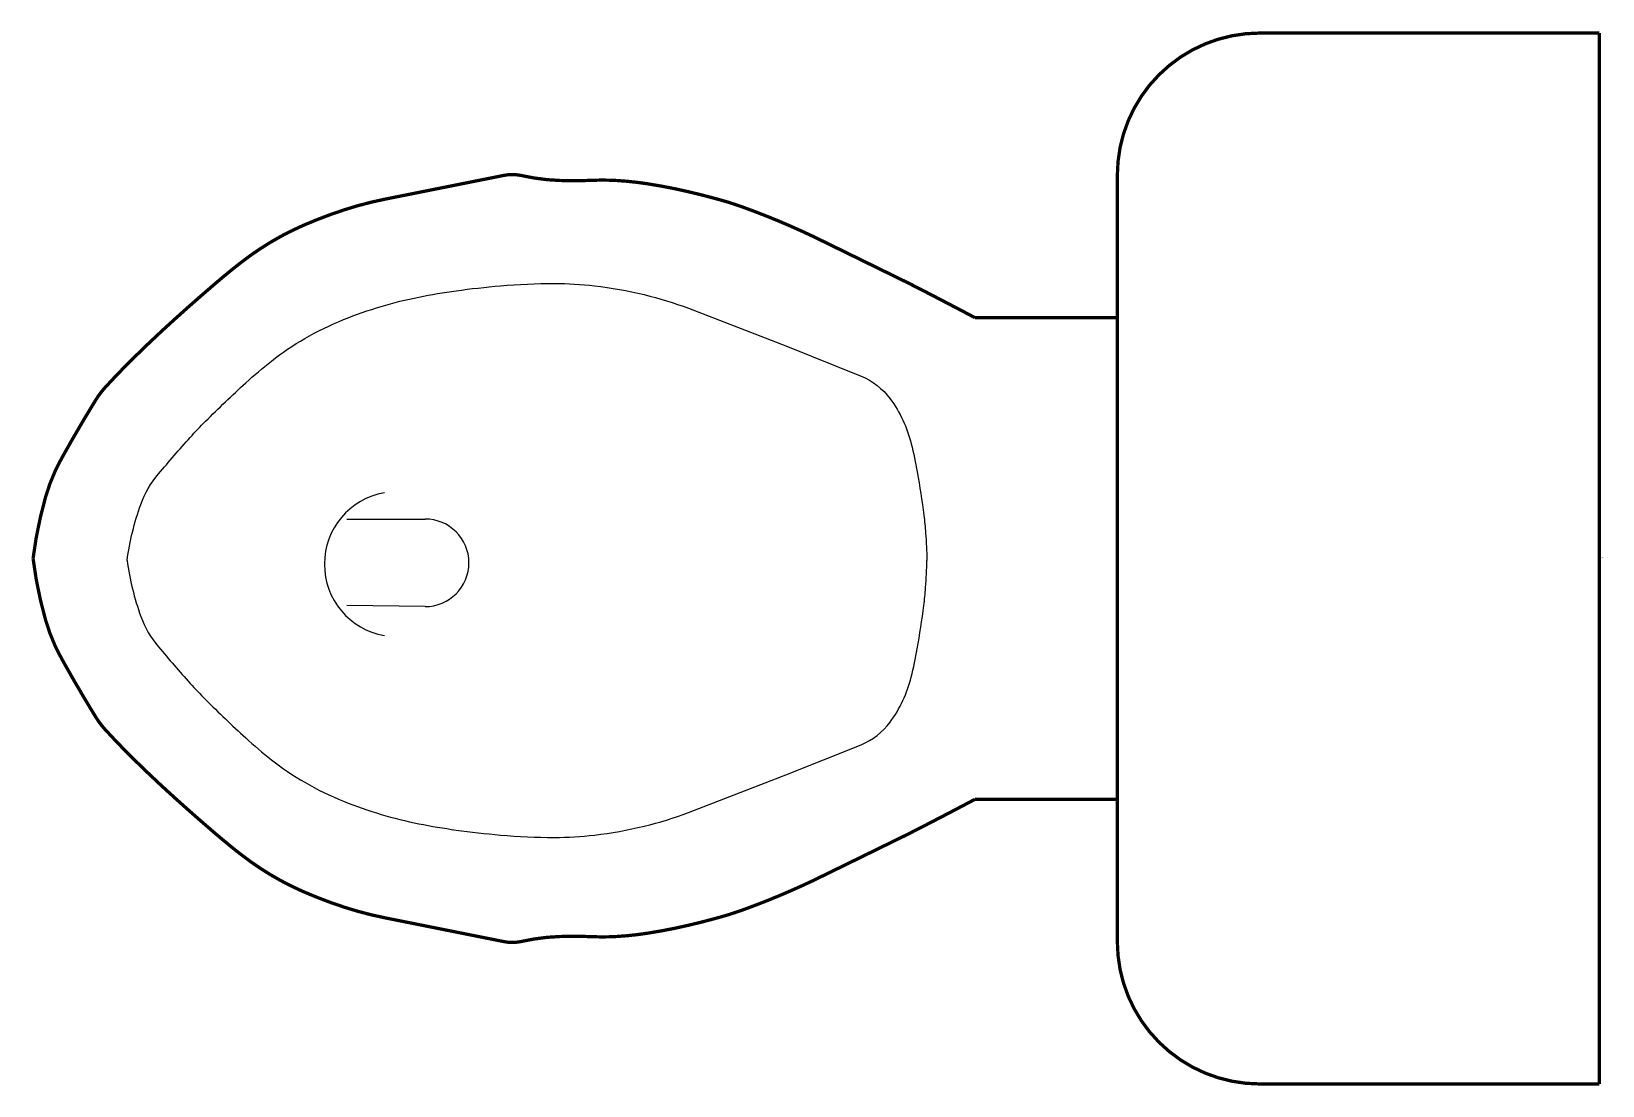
# Model space of a CAD drawing. Extents: x 10880 to 11597, y 11542 to 12024.
import ezdxf

# ---------------------------------------------------------------- set-up
doc = ezdxf.new("R2010")
doc.units = 0
doc.header["$MEASUREMENT"] = 0
doc.layers.get('0').update_dxf_attribs({"linetype": 'CONTINUOUS'})

msp = doc.modelspace()

# ---------------------------------------------------------------- linework, layer by layer
at = {"color": 2}
for p, q in [((11023.59276733372, 11800.92927658591), (11023.59276733372, 11800.92927658591)), ((11023.59276733372, 11800.92927658591), (11059.37418982493, 11800.92927658591)), ((11059.37418982493, 11760.92927658591), (11023.59276733372, 11761.40358488631))]:
    msp.add_line(p, q, dxfattribs=at)
at = {"color": 4, "const_width": 1.5}
for points in [[(11440.3863976712, 12022.90316567443, 0.4142135623730953), (11375.3863976712, 11957.90316567443, 0.4142135623730953)], [(10880.3863976712, 11782.90316567443, -0.03793228542203739), (10886.08343004138, 11810.93851136695, -0.0575015186351703), (10893.29249658817, 11828.41759854064, -0.01112825143814725), (10908.93860506564, 11855.22461735356, -0.04741945171640268), (10913.32909509615, 11861.05623789865, -0.01355745767895729), (10926.65012725143, 11874.87057679326, -0.0104221318672387), (10944.81874306262, 11891.98808602417, -0.006491854836887989), (10963.5081388526, 11908.43929757023, -0.01098586009096419), (10974.88611691332, 11917.76961674641, -0.03111779605341533), (10988.82773632484, 11927.36195064568, -0.03182138572801523), (11003.53121664827, 11934.95730389457, -0.025304160132355), (11022.92834124429, 11942.31597076695, -0.02849274893019651), (11040.75986543271, 11946.96472993362), (11075.11901380816, 11953.85178227522), (11095.38639767121, 11957.90316567443, -0.1049169195177253), (11103.4484991093, 11957.79766383403, 0.04751214253075738), (11120.95616381957, 11955.5585735077, 0.018858678016476), (11135.7099897054, 11955.63919333474, -0.02525118037431724), (11146.73176314553, 11955.5585735077, -0.02436053247969863), (11161.14337281366, 11954.01765230237, -0.01872713145951252), (11179.64368522775, 11950.40825610442, -0.01108372027436715), (11194.70196762998, 11946.52640751006, -0.01766370794426825), (11203.99701043795, 11943.55114746865, -0.01255343596411034), (11220.49568067302, 11937.14784304152, -0.01234058329568582), (11236.93388469764, 11929.80698649129), (11275.58480759784, 11910.88256440481, -0.005053949829273059), (11287.36766482027, 11904.94534450751, -0.002566805511121111), (11310.3863976712, 11892.90316567443)], [(10880.3863976712, 11782.90316567443, 0.03793228542203739), (10886.08343004138, 11754.8678199819, 0.0575015186351703), (10893.29249658817, 11737.38873280821, 0.01112825143814725), (10908.93860506564, 11710.58171399529, 0.04741945171640268), (10913.32909509615, 11704.75009345021, 0.01355745767895729), (10926.65012725143, 11690.93575455559, 0.0104221318672387), (10944.81874306262, 11673.81824532468, 0.006491854836887989), (10963.5081388526, 11657.36703377862, 0.01098586009096419), (10974.88611691332, 11648.03671460244, 0.03111779605341533), (10988.82773632484, 11638.44438070318, 0.03182138572801523), (11003.53121664827, 11630.84902745428, 0.025304160132355), (11022.92834124429, 11623.4903605819, 0.02849274893019651), (11040.75986543271, 11618.84160141523), (11075.11901380816, 11611.95454907364), (11095.38639767121, 11607.90316567443, 0.1049169195177253), (11103.4484991093, 11608.00866751482, -0.04751214253075738), (11120.95616381957, 11610.24775784115, -0.018858678016476), (11135.7099897054, 11610.16713801411, 0.02525118037431724), (11146.73176314553, 11610.24775784115, 0.02436053247969863), (11161.14337281366, 11611.78867904648, 0.01872713145951252), (11179.64368522775, 11615.39807524443, 0.01108372027436715), (11194.70196762998, 11619.27992383879, 0.01766370794426825), (11203.99701043795, 11622.2551838802, 0.01255343596411034), (11220.49568067302, 11628.65848830734, 0.01234058329568582), (11236.93388469764, 11635.99934485756), (11275.58480759784, 11654.92376694404, 0.005053949829273059), (11287.36766482027, 11660.86098684134, 0.002566805511121111), (11310.3863976712, 11672.90316567443)], [(11375.3863976712, 11607.90316567443, 0.4142135623730948), (11440.3863976712, 11542.90316567443, 0.4142135623730948)]]:
    msp.add_lwpolyline(points, format="xyb", dxfattribs=at)
for points in [[(11595.3863976712, 12022.90316567443), (11440.3863976712, 12022.90316567443)], [(11595.3863976712, 11542.90316567443), (11595.3863976712, 12022.90316567443)], [(11375.3863976712, 11957.90316567443), (11375.3863976712, 11607.90316567443)], [(11375.3863976712, 11892.90316567443), (11310.3863976712, 11892.90316567443)], [(11310.3863976712, 11672.90316567443), (11375.3863976712, 11672.90316567443)], [(11440.3863976712, 11542.90316567443), (11595.3863976712, 11542.90316567443)]]:
    msp.add_lwpolyline(points, dxfattribs=at)
at = {"color": 2}
for points in [[(10923.33491826141, 11782.03479820527, -0.05411400793162391), (10929.5831866269, 11807.62051665915, -0.08891049788376101), (10937.65746812888, 11821.56048990487, -0.006713776282287953), (10952.13181372087, 11838.20475225781, -0.0145307558059277), (10959.14129293009, 11845.6052856888, -0.01071322632866848), (10977.45694062589, 11863.08481771182, -0.01757477285346315), (10989.20866678079, 11873.09360764352, -0.03722172926360007), (11004.39453085508, 11883.39205560722, -0.03459864694024908), (11022.14554104049, 11892.01802973, -0.02297954976336573), (11039.31893282102, 11898.03918900394, -0.02361314188772507), (11056.50468941594, 11902.31866453657, -0.01484150153243913), (11073.47886024293, 11905.18263839218, -0.01253325670317158), (11093.73333820038, 11907.46898193985, -0.0218384400885372), (11118.39418558612, 11908.54660475332, -0.02940685413860193), (11136.7009878028, 11907.46898193985, -0.02946549017537399), (11159.33508694134, 11903.43188208682, -0.0318809075363462), (11179.64368522775, 11897.16834713328), (11224.03360894593, 11879.98065998512), (11258.39275732138, 11866.23649900776, -0.1359729885157516), (11271.62770596712, 11855.89905235546, -0.09951739124964848), (11281.29885623835, 11835.30465088224, -0.01665080533921088), (11284.01077096982, 11822.4139517771, -0.010976975480433), (11287.03785705633, 11802.66601152423, -0.01533122482226026), (11287.85423614886, 11794.48739135513, -0.01010598859977601), (11288.46013117209, 11782.03479820527)], [(10923.33491826141, 11782.03479820527, 0.05411400793162391), (10929.5831866269, 11756.44907975139, 0.08891049788376101), (10937.65746812888, 11742.50910650566, 0.006713776282287953), (10952.13181372087, 11725.86484415273, 0.0145307558059277), (10959.14129293009, 11718.46431072174, 0.01071322632866848), (10977.45694062589, 11700.98477869872, 0.01757477285346315), (10989.20866678079, 11690.97598876701, 0.03722172926360007), (11004.39453085508, 11680.67754080332, 0.03459864694024908), (11022.14554104049, 11672.05156668053, 0.02297954976336573), (11039.31893282102, 11666.0304074066, 0.02361314188772507), (11056.50468941594, 11661.75093187397, 0.01484150153243913), (11073.47886024293, 11658.88695801835, 0.01253325670317158), (11093.73333820038, 11656.60061447069, 0.0218384400885372), (11118.39418558612, 11655.52299165722, 0.02940685413860193), (11136.7009878028, 11656.60061447069, 0.02946549017537399), (11159.33508694134, 11660.63771432372, 0.0318809075363462), (11179.64368522775, 11666.90124927725), (11224.03360894593, 11684.08893642541), (11258.39275732138, 11697.83309740278, 0.1359729885157516), (11271.62770596712, 11708.17054405507, 0.09951739124964848), (11281.29885623835, 11728.7649455283, 0.01665080533921088), (11284.01077096982, 11741.65564463344, 0.010976975480433), (11287.03785705633, 11761.40358488631, 0.01533122482226026), (11287.85423614886, 11769.58220505541, 0.01010598859977601), (11288.46013117209, 11782.03479820527)]]:
    msp.add_lwpolyline(points, format="xyb", dxfattribs=at)
for centre, radius, start, end in [((11046.54669691654, 11780.31303511987), 33.1624146246389, 100.0495452038997, 259.9504547961003), ((11059.37418982493, 11780.92927658591), 20, 270, 90.00000000000001)]:
    msp.add_arc(centre, radius, start, end, dxfattribs=at)

# ---------------------------------------------------------------- texts
at = {"color": 4, "width": 0.8, "flags": 9}
for tag, s in [('YSIZE', '480'), ('XSIZE', '720')]:
    msp.add_attdef(tag, (11595.3863976712, 11782.90316567443), s, height=0.5, dxfattribs=at)

doc.saveas('drawing.dxf')
